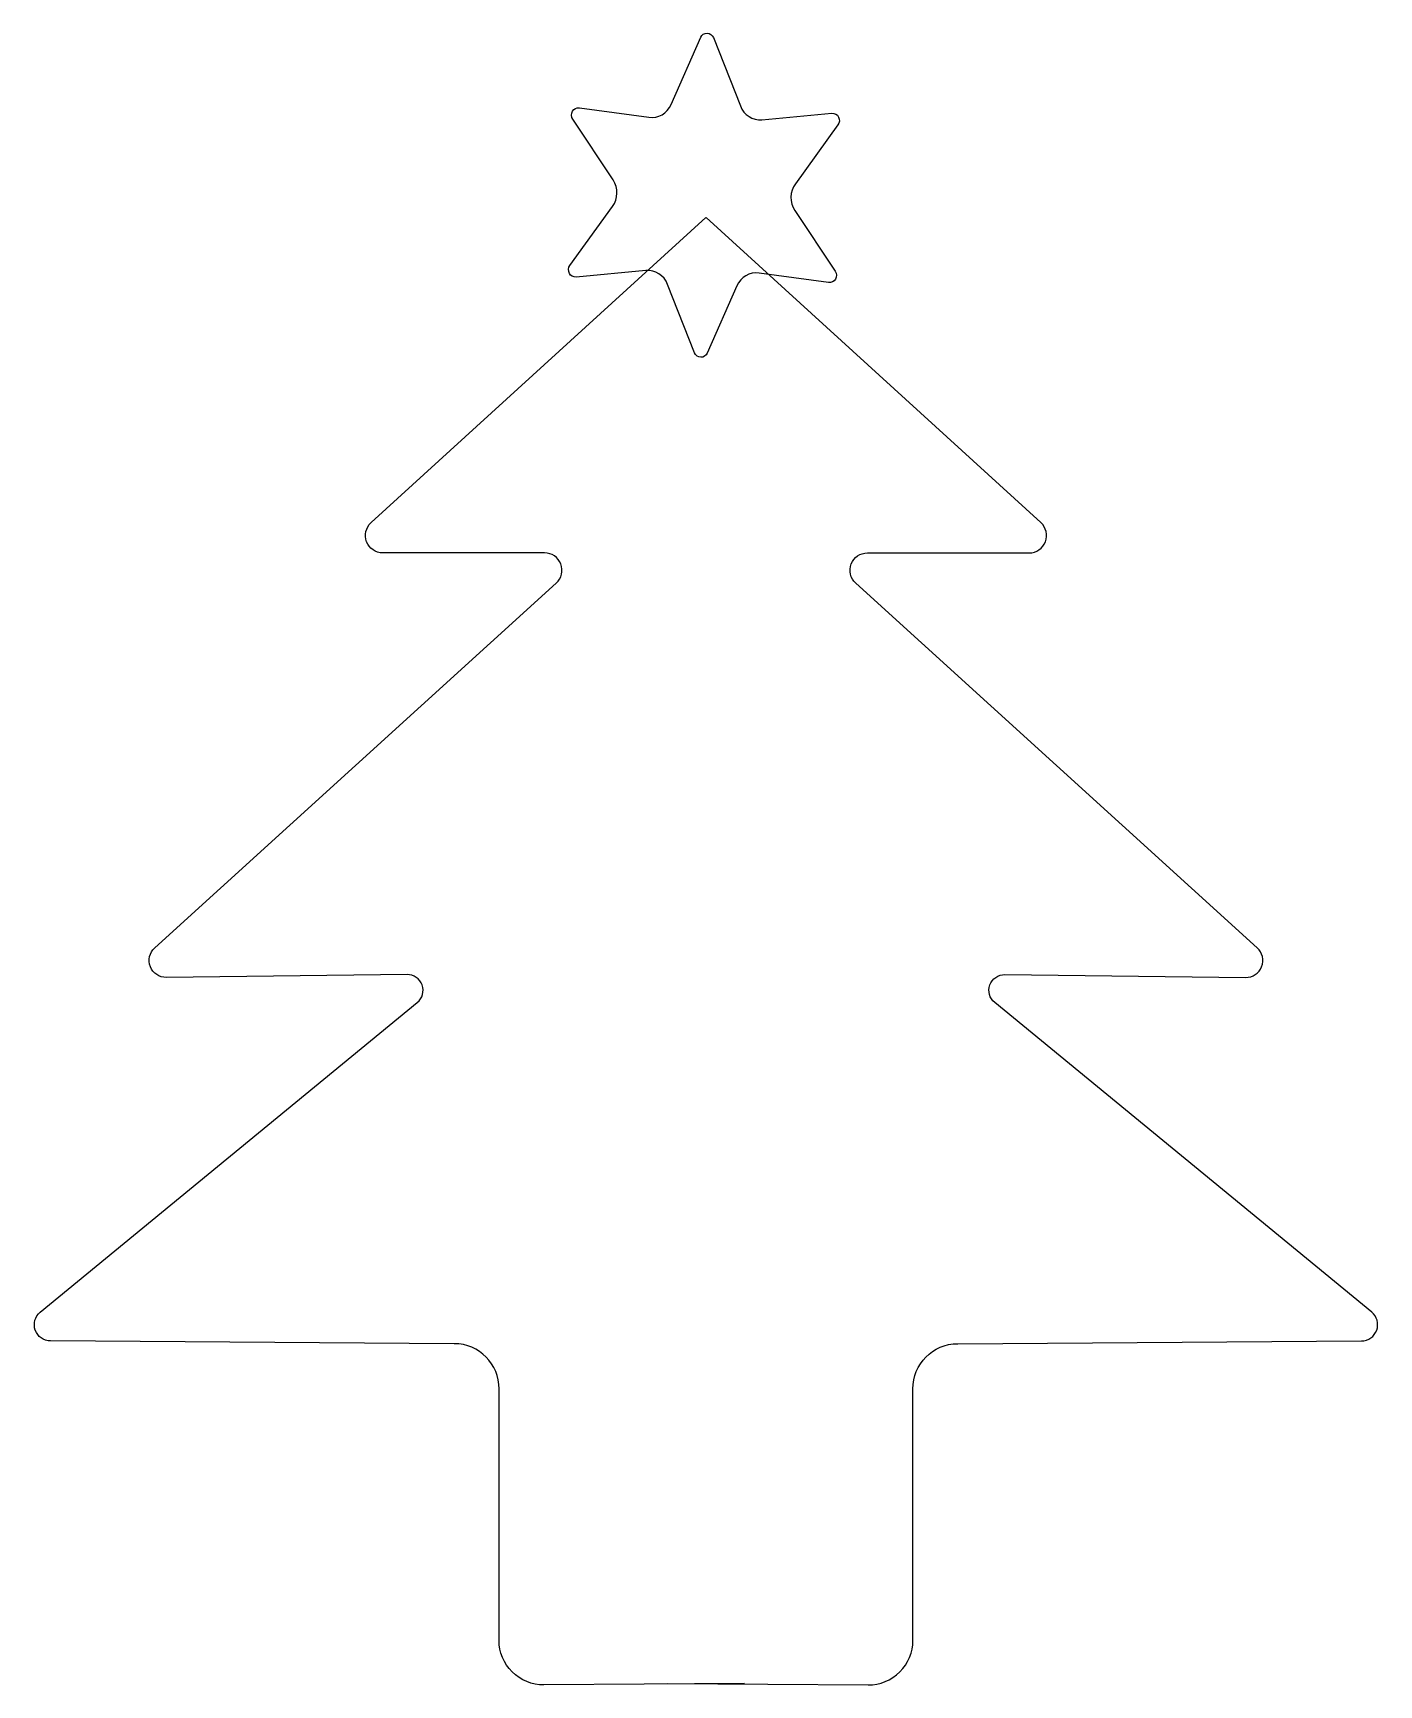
# Model space of a CAD drawing. Extents: x 47 to 165, y 14 to 160.
import ezdxf

# ---------------------------------------------------------------- set-up
doc = ezdxf.new("R2010")
doc.units = 0
doc.layers.add('Ebene_1', color=7, linetype='CONTINUOUS')

msp = doc.modelspace()

# ---------------------------------------------------------------- linework, layer by layer
at = {"layer": 'Ebene_1', "color": 7}
for points in [[(102.945118, 153.275878), (105.559791, 159.201011)], [(106.675781, 159.176894), (109.058325, 153.143766)], [(97.824271, 146.620125), (94.268405, 151.971903)], [(94.846195, 152.979601), (100.989309, 152.140137)], [(110.968417, 151.924478), (117.138958, 152.497833)], [(117.677157, 151.466016), (113.916587, 146.272354)], [(76.467349, 116.3768), (106.02671, 143.30826)], [(94.017986, 139.071435), (97.778555, 144.265096)], [(135.58613, 116.3768), (106.02676, 143.30826)], [(113.870872, 143.917324), (117.426738, 138.565546)], [(100.726724, 138.612972), (94.556185, 138.039617)], [(105.019362, 131.360557), (102.636818, 137.393684)], [(108.750026, 137.261573), (106.135351, 131.33644)], [(116.848948, 137.557848), (110.705834, 138.397314)], [(91.777048, 113.70391), (77.502394, 113.70391)], [(120.27642, 113.70391), (134.55109, 113.70391)], [(57.370477, 78.85346), (92.807781, 111.03576)], [(154.68299, 78.85346), (119.24569, 111.03576)], [(79.64552, 76.48941), (58.400921, 76.23318)], [(132.40795, 76.48941), (153.65255, 76.23318)], [(47.268382, 46.70337), (80.546338, 74.01924)], [(164.78509, 46.70337), (131.50713, 74.01924)], [(83.808665, 43.91875), (48.169399, 44.15862)], [(128.2448, 43.91875), (163.88407, 44.15862)], [(87.759097, 17.7481), (87.774557, 39.92329)], [(124.29429, 17.7481), (124.27889, 39.92329)], [(109.41303, 13.94287), (91.724966, 13.80932)], [(102.64033, 13.94287), (120.3284, 13.80932)]]:
    msp.add_lwpolyline(points, dxfattribs=at)
msp.add_lwpolyline([(116.848948, 137.557848)], close=True, dxfattribs=at)
for points in [[(105.559791, 159.201011), (105.661812, 159.432203), (105.883588, 159.578026), (106.125237, 159.572804)], [(106.125237, 159.572804), (106.366885, 159.567582), (106.582818, 159.4123), (106.675781, 159.176894)], [(100.989309, 152.140137), (101.806162, 152.028513), (102.597442, 152.48801), (102.945118, 153.275878)], [(109.058325, 153.143766), (109.375133, 152.341538), (110.147917, 151.848239), (110.968417, 151.924478)], [(94.268405, 151.971903), (94.12966, 152.180722), (94.120861, 152.456286), (94.245971, 152.674486)], [(94.245971, 152.674486), (94.371082, 152.892685), (94.606499, 153.012356), (94.846195, 152.979601)], [(117.138958, 152.497833), (117.379725, 152.520205), (117.6103, 152.390463), (117.726838, 152.167041)], [(117.726838, 152.167041), (117.843375, 151.943619), (117.82389, 151.668667), (117.677157, 151.466016)], [(97.778555, 144.265096), (98.2786, 144.9557), (98.297096, 145.908496), (97.824271, 146.620125)], [(113.916587, 146.272354), (113.416541, 145.58175), (113.398046, 144.628953), (113.870872, 143.917324)], [(93.968305, 138.37041), (93.851768, 138.593832), (93.871253, 138.868784), (94.017986, 139.071435)], [(102.636818, 137.393684), (102.32001, 138.195913), (101.547225, 138.689212), (100.726724, 138.612972)], [(110.705834, 138.397314), (109.888981, 138.508938), (109.097701, 138.049441), (108.750026, 137.261573)], [(117.426738, 138.565546), (117.565483, 138.356726), (117.574282, 138.081163), (117.449172, 137.862963)], [(94.556185, 138.039617), (94.315418, 138.017246), (94.084843, 138.146988), (93.968305, 138.37041)], [(117.449172, 137.862963), (117.324062, 137.644764), (117.088645, 137.525093), (116.848948, 137.557848)], [(105.569905, 130.964649), (105.328258, 130.969871), (105.112326, 131.125152), (105.019362, 131.360557)], [(106.135351, 131.33644), (106.033329, 131.105249), (105.811553, 130.959427), (105.569905, 130.964649)], [(76.069246, 114.68579), (75.840078, 115.277591), (75.998236, 115.949391), (76.467349, 116.3768)], [(135.984234, 114.685792), (136.213401, 115.277593), (136.055243, 115.949392), (135.58613, 116.3768)], [(77.502394, 113.70391), (76.867771, 113.703911), (76.298414, 114.093989), (76.069246, 114.68579)], [(134.55109, 113.70391), (135.185712, 113.703912), (135.755068, 114.093991), (135.984234, 114.685792)], [(93.207207, 112.723228), (92.978902, 113.314217), (92.410602, 113.703909), (91.777048, 113.70391)], [(92.807781, 111.03576), (93.276792, 111.461693), (93.435511, 112.13224), (93.207207, 112.723228)], [(119.24569, 111.03576), (118.776679, 111.461693), (118.61796, 112.132239), (118.846264, 112.723227)], [(118.846264, 112.723227), (119.074568, 113.314215), (119.642867, 113.703908), (120.27642, 113.70391)], [(56.981504, 77.187739), (56.752575, 77.769873), (56.907407, 78.432919), (57.370477, 78.85346)], [(155.071964, 77.187741), (155.300891, 77.769875), (155.146059, 78.432919), (154.68299, 78.85346)], [(58.400921, 76.23318), (57.775436, 76.225639), (57.210432, 76.605604), (56.981504, 77.187739)], [(80.971305, 75.573556), (80.768622, 76.129341), (80.237066, 76.496541), (79.64552, 76.48941)], [(131.082164, 75.573557), (131.284847, 76.129342), (131.816404, 76.496541), (132.40795, 76.48941)], [(153.65255, 76.23318), (154.278035, 76.225641), (154.843036, 76.605607), (155.071964, 77.187741)], [(80.546338, 74.01924), (81.003603, 74.394588), (81.173988, 75.017771), (80.971305, 75.573556)], [(131.50713, 74.01924), (131.049865, 74.394588), (130.87948, 75.017772), (131.082164, 75.573557)], [(46.826031, 45.114861), (46.624275, 45.684684), (46.801146, 46.319841), (47.268382, 46.70337)], [(165.22744, 45.11486), (165.429198, 45.684683), (165.252326, 46.31984), (164.78509, 46.70337)], [(48.169399, 44.15862), (47.564926, 44.16269), (47.027788, 44.545038), (46.826031, 45.114861)], [(87.774557, 39.92329), (87.776088, 42.119032), (86.004358, 43.903972), (83.808665, 43.91875)], [(124.27889, 39.92329), (124.277366, 42.119036), (126.049103, 43.903974), (128.2448, 43.91875)], [(163.88407, 44.15862), (164.488543, 44.162689), (165.025683, 44.545036), (165.22744, 45.11486)], [(88.921522, 14.952558), (88.176834, 15.692159), (87.758366, 16.698543), (87.759097, 17.7481)], [(123.131853, 14.952554), (123.876545, 15.692156), (124.295018, 16.69854), (124.29429, 17.7481)], [(91.724966, 13.80932), (90.675438, 13.801396), (89.666211, 14.212956), (88.921522, 14.952558)], [(120.3284, 13.80932), (121.37793, 13.801393), (122.387161, 14.212953), (123.131853, 14.952554)]]:
    msp.add_open_spline(points, degree=3, dxfattribs=at)

doc.saveas('drawing.dxf')
